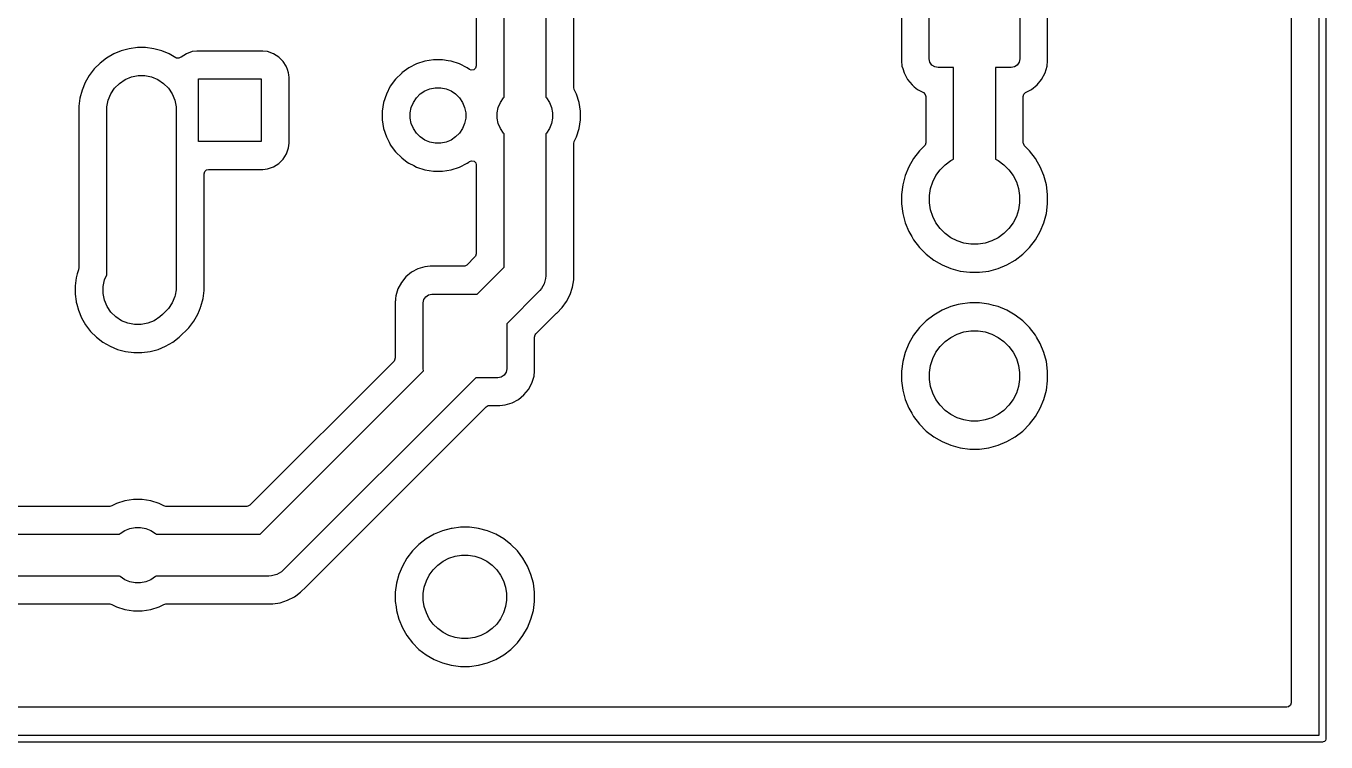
# Model space of a CAD drawing. Header units: millimetres. Extents: x 104.9 to 175.1, y -124.6 to -74.4.
# Drawn here: x 137.74 to 175.1, y -124.6 to -104.02 of the extents above; entities that cross this region are included whole.
import ezdxf

# ---------------------------------------------------------------- set-up
doc = ezdxf.new("R2010")
doc.units = ezdxf.units.MM
doc.layers.add('B.Cu', color=153, linetype='CONTINUOUS', true_color=0x4d7fc4)

msp = doc.modelspace()

# ---------------------------------------------------------------- linework, layer by layer
at = {"layer": 'B.Cu', "linetype": 'CONTINUOUS'}
for p, q in [((174.9, -124.4), (174.9, -74.6)), ((175.1, -74.5), (175.1, -124.5)), ((174.0995, -75.5245), (174.0995, -123.4755)), ((151.48, -106.069077), (151.48, -103.023528)), ((152.68, -102.775), (152.68, -106.069077)), ((153.4805, -105.788461), (153.4805, -102.890357)), ((162.8995, -102.818395), (162.8995, -105.021604)), ((163.7, -104.97), (163.7, -102.87)), ((166.3, -102.87), (166.3, -104.97)), ((167.1005, -105.021608), (167.1005, -102.818392)), ((150.6795, -103.406468), (150.6795, -105.172142)), ((140.057545, -104.94473), (139.870302, -105.088406)), ((140.261943, -104.826719), (140.057545, -104.94473)), ((140.261954, -104.826714), (140.261943, -104.826719)), ((140.480006, -104.736394), (140.261954, -104.826714)), ((140.707989, -104.675306), (140.480006, -104.736394)), ((140.941979, -104.644501), (140.707989, -104.675306)), ((140.941983, -104.6445), (140.941979, -104.644501)), ((140.941989, -104.6445), (140.941983, -104.6445)), ((141.178011, -104.6445), (140.941989, -104.6445)), ((141.178017, -104.6445), (141.178011, -104.6445)), ((141.17802, -104.644501), (141.178017, -104.6445)), ((141.41201, -104.675306), (141.17802, -104.644501)), ((141.639993, -104.736394), (141.41201, -104.675306)), ((141.858045, -104.826714), (141.639993, -104.736394)), ((141.858056, -104.826719), (141.858045, -104.826714)), ((142.047088, -104.935857), (141.858056, -104.826719)), ((142.065745, -104.944648), (142.047088, -104.935857)), ((142.135436, -104.949638), (142.065745, -104.944648)), ((142.191774, -104.918881), (142.135436, -104.949638)), ((142.19229, -104.919528), (142.191774, -104.918881)), ((142.195978, -104.916586), (142.19229, -104.919528)), ((142.196762, -104.916159), (142.195978, -104.916586)), ((142.197735, -104.915186), (142.196762, -104.916159)), ((142.350476, -104.819211), (142.197735, -104.915186)), ((142.520745, -104.759631), (142.350476, -104.819211)), ((142.52075, -104.75963), (142.520745, -104.759631)), ((142.655039, -104.7445), (142.52075, -104.75963)), ((142.655046, -104.7445), (142.655039, -104.7445)), ((144.544954, -104.7445), (142.655046, -104.7445)), ((144.54496, -104.7445), (144.544954, -104.7445)), ((144.679249, -104.75963), (144.54496, -104.7445)), ((144.679254, -104.759631), (144.679249, -104.75963)), ((144.849523, -104.819211), (144.679254, -104.759631)), ((145.002262, -104.915184), (144.849523, -104.819211)), ((145.129815, -105.042737), (145.002262, -104.915184)), ((163.71903, -105.065671), (163.7, -104.97)), ((166.3, -104.97), (166.28097, -105.065671)), ((139.703408, -105.2553), (139.55973, -105.442545)), ((139.703412, -105.255295), (139.703408, -105.2553)), ((139.870295, -105.088412), (139.703412, -105.255295)), ((139.870302, -105.088406), (139.870295, -105.088412)), ((145.213507, -105.175932), (145.129815, -105.042737)), ((145.225789, -105.195478), (145.213507, -105.175932)), ((145.253576, -105.27489), (145.225789, -105.195478)), ((145.285368, -105.365745), (145.253576, -105.27489)), ((148.741151, -105.226132), (148.53735, -105.374201)), ((148.965616, -105.11176), (148.741151, -105.226132)), ((149.205214, -105.03391), (148.965616, -105.11176)), ((149.329626, -105.014205), (149.205214, -105.03391)), ((149.454038, -104.9945), (149.329626, -105.014205)), ((149.705962, -104.9945), (149.454038, -104.9945)), ((149.877114, -105.021608), (149.705962, -104.9945)), ((149.954785, -105.03391), (149.877114, -105.021608)), ((150.194383, -105.11176), (149.954785, -105.03391)), ((150.418847, -105.226131), (150.194383, -105.11176)), ((150.482616, -105.272461), (150.418847, -105.226131)), ((150.537853, -105.29488), (150.482616, -105.272461)), ((150.607011, -105.284936), (150.537853, -105.29488)), ((150.659815, -105.239181), (150.607011, -105.284936)), ((150.6795, -105.172142), (150.659815, -105.239181)), ((162.8995, -105.021604), (162.914699, -105.175932)), ((162.914699, -105.175932), (162.936722, -105.248532)), ((162.936722, -105.248532), (162.974768, -105.373954)), ((163.773223, -105.146777), (163.71903, -105.065671)), ((163.854329, -105.20097), (163.773223, -105.146777)), ((163.95, -105.22), (163.854329, -105.20097)), ((164.4, -105.22), (163.95, -105.22)), ((164.4, -107.851189), (164.4, -105.22)), ((166.05, -105.22), (165.6, -105.22)), ((165.6, -105.22), (165.6, -107.851189)), ((166.145671, -105.20097), (166.05, -105.22)), ((166.226777, -105.146777), (166.145671, -105.20097)), ((166.28097, -105.065671), (166.226777, -105.146777)), ((167.025232, -105.373954), (167.0853, -105.175934)), ((167.0853, -105.175934), (167.1005, -105.021608)), ((139.441714, -105.646954), (139.351394, -105.865006)), ((139.441719, -105.646943), (139.441714, -105.646954)), ((139.55973, -105.442545), (139.441719, -105.646943)), ((140.28699, -105.810607), (140.425607, -105.67199)), ((140.425607, -105.67199), (140.588603, -105.563079)), ((140.588603, -105.563079), (140.769715, -105.48806)), ((140.769715, -105.48806), (140.961983, -105.449815)), ((140.961983, -105.449815), (141.158017, -105.449815)), ((141.158017, -105.449815), (141.350285, -105.48806)), ((141.350285, -105.48806), (141.531397, -105.563079)), ((141.531397, -105.563079), (141.694393, -105.67199)), ((141.694393, -105.67199), (141.83301, -105.810607)), ((142.7, -107.345), (142.7, -105.545)), ((142.7, -105.545), (144.5, -105.545)), ((144.5, -105.545), (144.5, -107.345)), ((145.285369, -105.36575), (145.285368, -105.365745)), ((145.292726, -105.431051), (145.285369, -105.36575)), ((145.3005, -105.500046), (145.292726, -105.431051)), ((145.3005, -107.389954), (145.3005, -105.500046)), ((148.359201, -105.55235), (148.211132, -105.756151)), ((148.359205, -105.552345), (148.359201, -105.55235)), ((148.537345, -105.374205), (148.359205, -105.552345)), ((148.53735, -105.374201), (148.537345, -105.374205)), ((162.974768, -105.373954), (163.072315, -105.55645)), ((163.072315, -105.55645), (163.072317, -105.556452)), ((163.072317, -105.556452), (163.203589, -105.71641)), ((163.203589, -105.71641), (163.268611, -105.769771)), ((166.63645, -105.847685), (166.79641, -105.71641)), ((166.79641, -105.71641), (166.927685, -105.55645)), ((166.927685, -105.55645), (167.025232, -105.373954)), ((139.290306, -106.092989), (139.259501, -106.326979)), ((139.351394, -105.865006), (139.290306, -106.092989)), ((140.10306, -106.154715), (140.178079, -105.973603)), ((140.178079, -105.973603), (140.28699, -105.810607)), ((141.83301, -105.810607), (141.941921, -105.973603)), ((141.941921, -105.973603), (142.01694, -106.154715)), ((148.09676, -105.980616), (148.01891, -106.220214)), ((148.211132, -105.756151), (148.09676, -105.980616)), ((148.874463, -106.217883), (148.961592, -106.087485)), ((148.961592, -106.087485), (149.072485, -105.976592)), ((149.072485, -105.976592), (149.202883, -105.889463)), ((149.202883, -105.889463), (149.347772, -105.829448)), ((149.347772, -105.829448), (149.501586, -105.798852)), ((149.501586, -105.798852), (149.658414, -105.798852)), ((149.658414, -105.798852), (149.812228, -105.829448)), ((149.812228, -105.829448), (149.957117, -105.889463)), ((149.957117, -105.889463), (150.087515, -105.976592)), ((150.087515, -105.976592), (150.198408, -106.087485)), ((150.198408, -106.087485), (150.285537, -106.217883)), ((151.374463, -106.217883), (151.461592, -106.087485)), ((151.461592, -106.087485), (151.48, -106.069077)), ((152.68, -106.069077), (152.698408, -106.087485)), ((152.698408, -106.087485), (152.785537, -106.217883)), ((153.494015, -105.844755), (153.4805, -105.788461)), ((153.563238, -105.980613), (153.494015, -105.844755)), ((153.563239, -105.980618), (153.563238, -105.980613)), ((153.563241, -105.980621), (153.563239, -105.980618)), ((153.64109, -106.220215), (153.563241, -105.980621)), ((163.268611, -105.769771), (163.36355, -105.847685)), ((163.36355, -105.847685), (163.533955, -105.938769)), ((163.533955, -105.938769), (163.583798, -105.987731)), ((163.583798, -105.987731), (163.5995, -106.048126)), ((163.5995, -106.048126), (163.5995, -107.378581)), ((166.4005, -106.048126), (166.420185, -105.981087)), ((166.4005, -107.378581), (166.4005, -106.048126)), ((166.420185, -105.981087), (166.466044, -105.938769)), ((166.466044, -105.938769), (166.63645, -105.847685)), ((139.259501, -106.326979), (139.2595, -106.326995)), ((139.2595, -106.326995), (139.2595, -110.973702)), ((140.06, -106.445), (140.064815, -106.346983)), ((140.06, -111.170179), (140.06, -106.445)), ((140.064815, -106.346983), (140.10306, -106.154715)), ((142.01694, -106.154715), (142.055185, -106.346983)), ((142.055185, -106.346983), (142.06, -106.445)), ((142.06, -106.445), (142.06, -111.505)), ((148.01891, -106.220214), (147.9795, -106.469038)), ((147.9795, -106.469038), (147.9795, -106.720961)), ((148.783852, -106.516586), (148.814448, -106.362772)), ((148.814448, -106.362772), (148.874463, -106.217883)), ((150.285537, -106.217883), (150.345552, -106.362772)), ((150.345552, -106.362772), (150.376148, -106.516586)), ((151.283852, -106.516586), (151.314448, -106.362772)), ((151.314448, -106.362772), (151.374463, -106.217883)), ((152.785537, -106.217883), (152.845552, -106.362772)), ((152.845552, -106.362772), (152.876148, -106.516586)), ((153.6805, -106.469038), (153.64109, -106.220215)), ((153.6805, -106.720962), (153.6805, -106.469038)), ((147.9795, -106.720961), (148.01891, -106.969785)), ((148.783852, -106.673414), (148.783852, -106.516586)), ((148.814448, -106.827228), (148.783852, -106.673414)), ((148.874463, -106.972117), (148.814448, -106.827228)), ((150.345552, -106.827228), (150.285537, -106.972117)), ((150.376148, -106.673414), (150.345552, -106.827228)), ((150.376148, -106.516586), (150.376148, -106.673414)), ((151.283852, -106.673414), (151.283852, -106.516586)), ((151.314448, -106.827228), (151.283852, -106.673414)), ((151.374463, -106.972117), (151.314448, -106.827228)), ((152.845552, -106.827228), (152.785537, -106.972117)), ((152.876148, -106.673414), (152.845552, -106.827228)), ((152.876148, -106.516586), (152.876148, -106.673414)), ((153.64109, -106.969785), (153.6805, -106.720962)), ((148.01891, -106.969785), (148.09676, -107.209383)), ((148.09676, -107.209383), (148.175413, -107.363747)), ((148.961592, -107.102515), (148.874463, -106.972117)), ((149.072485, -107.213408), (148.961592, -107.102515)), ((149.202883, -107.300537), (149.072485, -107.213408)), ((150.087515, -107.213408), (149.957117, -107.300537)), ((150.198408, -107.102515), (150.087515, -107.213408)), ((150.285537, -106.972117), (150.198408, -107.102515)), ((151.461592, -107.102515), (151.374463, -106.972117)), ((151.48, -107.120923), (151.461592, -107.102515)), ((151.48, -110.956257), (151.48, -107.120923)), ((152.698408, -107.102515), (152.68, -107.120923)), ((152.68, -107.120923), (152.68, -111.204785)), ((152.785537, -106.972117), (152.698408, -107.102515)), ((153.494015, -107.345242), (153.563239, -107.209383)), ((153.563239, -107.209382), (153.563241, -107.209379)), ((153.563239, -107.209383), (153.563239, -107.209382)), ((153.563241, -107.209379), (153.64109, -106.969785)), ((144.5, -107.345), (142.7, -107.345)), ((145.225789, -107.694522), (145.285368, -107.524255)), ((145.285368, -107.524255), (145.3005, -107.389954)), ((148.175413, -107.363747), (148.209142, -107.429944)), ((148.209142, -107.429944), (148.211132, -107.433848)), ((148.211132, -107.433848), (148.359201, -107.637649)), ((149.347772, -107.360552), (149.202883, -107.300537)), ((149.501586, -107.391148), (149.347772, -107.360552)), ((149.658414, -107.391148), (149.501586, -107.391148)), ((149.812228, -107.360552), (149.658414, -107.391148)), ((149.957117, -107.300537), (149.812228, -107.360552)), ((153.4805, -107.401537), (153.494015, -107.345242)), ((153.4805, -111.315007), (153.4805, -107.401537)), ((163.563181, -107.466262), (163.417376, -107.612066)), ((163.579815, -107.44562), (163.563181, -107.466262)), ((163.5995, -107.378581), (163.579815, -107.44562)), ((166.403334, -107.404939), (166.4005, -107.378581)), ((166.436819, -107.466262), (166.403334, -107.404939)), ((166.582623, -107.612066), (166.436819, -107.466262)), ((145.002262, -107.974816), (145.129816, -107.847262)), ((145.129816, -107.847262), (145.225789, -107.694522)), ((148.359201, -107.637649), (148.359205, -107.637654)), ((148.359205, -107.637654), (148.537345, -107.815794)), ((148.537345, -107.815794), (148.53735, -107.815798)), ((148.53735, -107.815798), (148.6974, -107.93208)), ((148.6974, -107.93208), (148.741155, -107.96387)), ((148.741155, -107.96387), (148.884184, -108.036747)), ((150.194379, -108.078241), (150.418845, -107.96387)), ((150.418845, -107.96387), (150.4626, -107.93208)), ((150.4626, -107.93208), (150.482615, -107.917539)), ((150.482615, -107.917539), (150.548421, -107.894059)), ((150.548421, -107.894059), (150.616475, -107.909884)), ((150.616475, -107.909884), (150.66517, -107.95999)), ((150.66517, -107.95999), (150.6795, -108.017857)), ((163.249754, -107.830516), (163.11208, -108.068971)), ((163.41737, -107.612073), (163.249754, -107.830516)), ((163.417376, -107.612066), (163.41737, -107.612073)), ((164.155718, -108.011472), (164.320752, -107.891568)), ((164.320752, -107.891568), (164.4, -107.851189)), ((165.6, -107.851189), (165.679248, -107.891568)), ((165.679248, -107.891568), (165.844282, -108.011472)), ((166.582628, -107.612072), (166.582623, -107.612066)), ((166.750249, -107.830521), (166.582628, -107.612072)), ((166.808881, -107.932075), (166.750249, -107.830521)), ((166.887919, -108.068971), (166.808881, -107.932075)), ((142.8605, -108.2695), (142.880185, -108.202461)), ((142.8605, -111.623011), (142.8605, -108.2695)), ((142.880185, -108.202461), (142.932989, -108.156706)), ((142.932989, -108.156706), (142.9845, -108.1455)), ((142.9845, -108.1455), (144.544957, -108.1455)), ((144.544957, -108.1455), (144.544958, -108.145499)), ((144.544958, -108.145499), (144.612104, -108.137934)), ((144.612104, -108.137934), (144.679249, -108.130369)), ((144.679249, -108.130369), (144.679252, -108.130368)), ((144.679252, -108.130368), (144.679255, -108.130368)), ((144.679255, -108.130368), (144.849522, -108.070789)), ((144.849522, -108.070789), (145.002262, -107.974816)), ((148.884184, -108.036747), (148.965616, -108.078239)), ((148.965616, -108.078239), (148.965618, -108.078239)), ((148.965618, -108.078239), (148.965621, -108.078241)), ((148.965621, -108.078241), (149.205215, -108.15609)), ((149.205215, -108.15609), (149.454038, -108.1955)), ((149.454038, -108.1955), (149.454039, -108.1955)), ((149.454039, -108.1955), (149.705961, -108.1955)), ((149.705961, -108.1955), (149.705962, -108.1955)), ((149.705962, -108.1955), (149.954785, -108.15609)), ((149.954785, -108.15609), (150.194379, -108.078241)), ((150.6795, -108.017857), (150.6795, -110.573316)), ((163.006704, -108.323369), (162.935441, -108.589331)), ((163.112075, -108.068982), (163.006704, -108.323369)), ((163.11208, -108.068971), (163.112075, -108.068982)), ((163.798957, -108.502512), (163.891568, -108.320752)), ((163.891568, -108.320752), (164.011472, -108.155718)), ((164.011472, -108.155718), (164.155718, -108.011472)), ((165.844282, -108.011472), (165.988528, -108.155718)), ((165.988528, -108.155718), (166.108432, -108.320752)), ((166.108432, -108.320752), (166.201043, -108.502512)), ((166.887921, -108.068976), (166.887919, -108.068971)), ((166.887923, -108.068979), (166.887921, -108.068976)), ((166.993295, -108.323368), (166.887923, -108.068979)), ((167.06456, -108.589334), (166.993295, -108.323368)), ((162.935438, -108.589344), (162.899501, -108.862315)), ((162.935441, -108.589331), (162.935438, -108.589344)), ((163.704007, -108.898003), (163.735919, -108.696521)), ((163.735919, -108.696521), (163.798957, -108.502512)), ((166.201043, -108.502512), (166.264081, -108.696521)), ((166.264081, -108.696521), (166.295993, -108.898003)), ((167.1005, -108.862326), (167.06456, -108.589334)), ((162.899501, -108.862315), (162.8995, -108.862332)), ((162.8995, -108.862332), (162.8995, -109.137667)), ((163.704007, -109.101997), (163.704007, -108.898003)), ((166.295993, -108.898003), (166.295993, -109.101997)), ((167.1005, -109.137674), (167.1005, -108.862326)), ((162.8995, -109.137667), (162.899501, -109.137684)), ((162.899501, -109.137684), (162.935438, -109.410655)), ((162.935438, -109.410655), (162.935439, -109.41066)), ((162.935439, -109.41066), (162.93544, -109.410666)), ((162.93544, -109.410666), (162.935441, -109.410668)), ((162.935441, -109.410668), (163.006704, -109.67663)), ((163.735919, -109.303479), (163.704007, -109.101997)), ((163.798957, -109.497488), (163.735919, -109.303479)), ((166.264081, -109.303479), (166.201043, -109.497488)), ((166.295993, -109.101997), (166.264081, -109.303479)), ((166.993295, -109.676632), (167.06456, -109.410666)), ((167.06456, -109.410666), (167.1005, -109.137674)), ((163.006704, -109.67663), (163.112075, -109.931017)), ((163.891568, -109.679248), (163.798957, -109.497488)), ((164.011472, -109.844282), (163.891568, -109.679248)), ((166.108432, -109.679248), (165.988528, -109.844282)), ((166.201043, -109.497488), (166.108432, -109.679248)), ((166.887923, -109.931021), (166.993295, -109.676632)), ((163.112075, -109.931017), (163.11208, -109.931028)), ((163.11208, -109.931028), (163.194861, -110.074407)), ((163.194861, -110.074407), (163.249751, -110.169479)), ((163.249751, -110.169479), (163.249753, -110.169482)), ((163.249753, -110.169482), (163.249754, -110.169483)), ((163.249754, -110.169483), (163.41737, -110.387926)), ((164.155718, -109.988528), (164.011472, -109.844282)), ((164.320752, -110.108432), (164.155718, -109.988528)), ((164.502512, -110.201043), (164.320752, -110.108432)), ((164.696521, -110.264081), (164.502512, -110.201043)), ((165.497488, -110.201043), (165.303479, -110.264081)), ((165.679248, -110.108432), (165.497488, -110.201043)), ((165.844282, -109.988528), (165.679248, -110.108432)), ((165.988528, -109.844282), (165.844282, -109.988528)), ((166.582628, -110.387928), (166.750249, -110.169479)), ((166.750249, -110.169479), (166.887923, -109.931021)), ((150.6795, -110.573316), (150.659815, -110.640355)), ((163.41737, -110.387926), (163.417376, -110.387933)), ((163.417376, -110.387933), (163.612066, -110.582623)), ((164.898003, -110.295993), (164.696521, -110.264081)), ((165.101997, -110.295993), (164.898003, -110.295993)), ((165.303479, -110.264081), (165.101997, -110.295993)), ((166.387928, -110.582628), (166.582628, -110.387928)), ((149.199068, -110.944484), (149.001041, -111.004555)), ((149.353397, -110.929285), (149.199068, -110.944484)), ((150.323531, -110.929285), (149.353397, -110.929285)), ((150.349889, -110.926451), (150.323531, -110.929285)), ((150.411212, -110.892966), (150.349889, -110.926451)), ((150.643181, -110.660997), (150.411212, -110.892966)), ((150.659815, -110.640355), (150.643181, -110.660997)), ((163.612066, -110.582623), (163.612072, -110.582628)), ((163.612072, -110.582628), (163.830521, -110.750249)), ((163.830521, -110.750249), (163.983778, -110.838732)), ((163.983778, -110.838732), (164.068971, -110.887919)), ((164.068971, -110.887919), (164.068976, -110.887921)), ((164.068976, -110.887921), (164.068979, -110.887923)), ((164.068979, -110.887923), (164.323368, -110.993295)), ((165.676632, -110.993295), (165.931021, -110.887923)), ((165.931021, -110.887923), (166.169479, -110.750249)), ((166.169479, -110.750249), (166.387928, -110.582628)), ((139.185307, -111.257989), (139.1545, -111.491981)), ((139.215851, -111.143996), (139.185307, -111.257989)), ((139.246395, -111.030006), (139.215851, -111.143996)), ((139.246396, -111.030003), (139.246395, -111.030006)), ((139.246398, -111.029996), (139.246396, -111.030003)), ((139.250061, -111.021155), (139.246398, -111.029996)), ((139.2595, -110.973702), (139.250061, -111.021155)), ((139.959816, -111.511983), (139.99806, -111.319716)), ((139.99806, -111.319716), (140.06, -111.170179)), ((148.658589, -111.233374), (148.527315, -111.393334)), ((148.818549, -111.1021), (148.658589, -111.233374)), ((148.818551, -111.102098), (148.818549, -111.1021)), ((149.001041, -111.004555), (148.818551, -111.102098)), ((150.706471, -111.729785), (151.48, -110.956257)), ((152.674867, -111.283101), (152.634328, -111.434396)), ((152.68, -111.204785), (152.674867, -111.283101)), ((153.446015, -111.532736), (153.4805, -111.315007)), ((164.323368, -110.993295), (164.589334, -111.06456)), ((164.589334, -111.06456), (164.862326, -111.1005)), ((164.862326, -111.1005), (164.862333, -111.1005)), ((164.862333, -111.1005), (165.137667, -111.1005)), ((165.137667, -111.1005), (165.137674, -111.1005)), ((165.137674, -111.1005), (165.410666, -111.06456)), ((165.410666, -111.06456), (165.676632, -110.993295)), ((139.1545, -111.491981), (139.1545, -111.728018)), ((139.959816, -111.708017), (139.959816, -111.511983)), ((142.055185, -111.603017), (142.024135, -111.759113)), ((142.06, -111.505), (142.055185, -111.603017)), ((142.829693, -111.857014), (142.8605, -111.623011)), ((148.42977, -111.575826), (148.369699, -111.773853)), ((148.527313, -111.393336), (148.42977, -111.575826)), ((148.527315, -111.393334), (148.527313, -111.393336)), ((152.504264, -111.629049), (151.554999, -112.578313)), ((152.556012, -111.570042), (152.504264, -111.629049)), ((152.634328, -111.434396), (152.556012, -111.570042)), ((153.377895, -111.742391), (153.446015, -111.532736)), ((139.1545, -111.728018), (139.182253, -111.93881)), ((139.182253, -111.93881), (139.185308, -111.962014)), ((139.185308, -111.962014), (139.199623, -112.01544)), ((139.199623, -112.01544), (139.246396, -112.189996)), ((139.99806, -111.900284), (139.959816, -111.708017)), ((140.073079, -112.081396), (139.99806, -111.900284)), ((141.941921, -111.976397), (141.83301, -112.139394)), ((142.01694, -111.795285), (141.941921, -111.976397)), ((142.024135, -111.759113), (142.01694, -111.795285)), ((142.768606, -112.084993), (142.829693, -111.857014)), ((148.355257, -111.920498), (148.3545, -111.928181)), ((148.3545, -111.928181), (148.3545, -113.563531)), ((148.361509, -111.857014), (148.355257, -111.920498)), ((148.369699, -111.773853), (148.361509, -111.857014)), ((149.155, -111.979786), (149.17403, -111.884115)), ((149.155001, -113.879783), (149.155, -111.979786)), ((149.17403, -111.884115), (149.228224, -111.803009)), ((149.228224, -111.803009), (149.30933, -111.748815)), ((149.30933, -111.748815), (149.405002, -111.729786)), ((149.405002, -111.729786), (150.706471, -111.729785)), ((153.148242, -112.11715), (153.277815, -111.938807)), ((153.277815, -111.938807), (153.377895, -111.742391)), ((164.533125, -112.0305), (164.323369, -112.086704)), ((164.589334, -112.01544), (164.533125, -112.0305)), ((164.589337, -112.015439), (164.589334, -112.01544)), ((164.589344, -112.015438), (164.589337, -112.015439)), ((164.862315, -111.979501), (164.589344, -112.015438)), ((164.86232, -111.9795), (164.862315, -111.979501)), ((164.862326, -111.9795), (164.86232, -111.9795)), ((165.137674, -111.9795), (164.862326, -111.9795)), ((165.137679, -111.9795), (165.137674, -111.9795)), ((165.137684, -111.979501), (165.137679, -111.9795)), ((165.410655, -112.015438), (165.137684, -111.979501)), ((165.41066, -112.015439), (165.410655, -112.015438)), ((165.410666, -112.01544), (165.41066, -112.015439)), ((165.543649, -112.051072), (165.410666, -112.01544)), ((165.67663, -112.086704), (165.543649, -112.051072)), ((139.246396, -112.189996), (139.2464, -112.190009)), ((139.2464, -112.190009), (139.336711, -112.408041)), ((139.336711, -112.408041), (139.336719, -112.408057)), ((139.336719, -112.408057), (139.454722, -112.612442)), ((140.181989, -112.244394), (140.073079, -112.081396)), ((140.320606, -112.383011), (140.181989, -112.244394)), ((140.483604, -112.491921), (140.320606, -112.383011)), ((141.589394, -112.383011), (141.426396, -112.491921)), ((141.662107, -112.317107), (141.589394, -112.383011)), ((141.767106, -112.212107), (141.662107, -112.317107)), ((141.83301, -112.139394), (141.767106, -112.212107)), ((142.560273, -112.507451), (142.678284, -112.30305)), ((142.678284, -112.30305), (142.724249, -112.19208)), ((142.724249, -112.19208), (142.755286, -112.117151)), ((142.755286, -112.117151), (142.759994, -112.105782)), ((142.759994, -112.105782), (142.768606, -112.084993)), ((152.391813, -112.873576), (152.985296, -112.280094)), ((152.985296, -112.280094), (152.985303, -112.280088)), ((152.985303, -112.280088), (152.992363, -112.273028)), ((152.992363, -112.273028), (152.992365, -112.273027)), ((152.992365, -112.273027), (153.148242, -112.11715)), ((163.830516, -112.329754), (163.612073, -112.49737)), ((164.068971, -112.19208), (163.830516, -112.329754)), ((164.068982, -112.192075), (164.068971, -112.19208)), ((164.323369, -112.086704), (164.068982, -112.192075)), ((165.931017, -112.192075), (165.67663, -112.086704)), ((165.931028, -112.19208), (165.931017, -112.192075)), ((166.07123, -112.273027), (165.931028, -112.19208)), ((166.169479, -112.329751), (166.07123, -112.273027)), ((166.169482, -112.329753), (166.169479, -112.329751)), ((166.169483, -112.329754), (166.169482, -112.329753)), ((166.387926, -112.49737), (166.169483, -112.329754)), ((139.454722, -112.612442), (139.454733, -112.612458)), ((139.454733, -112.612458), (139.598406, -112.799697)), ((139.598406, -112.799697), (139.598412, -112.799704)), ((139.598412, -112.799704), (139.765295, -112.966587)), ((140.664716, -112.56694), (140.483604, -112.491921)), ((140.856983, -112.605184), (140.664716, -112.56694)), ((141.053017, -112.605184), (140.856983, -112.605184)), ((141.245284, -112.56694), (141.053017, -112.605184)), ((141.426396, -112.491921), (141.245284, -112.56694)), ((142.144699, -112.966592), (142.416592, -112.6947)), ((142.416592, -112.6947), (142.560273, -112.507451)), ((151.554999, -112.578313), (151.555, -113.879784)), ((163.41737, -112.692073), (163.249754, -112.910516)), ((163.417376, -112.692066), (163.41737, -112.692073)), ((163.612066, -112.497376), (163.417376, -112.692066)), ((163.612073, -112.49737), (163.612066, -112.497376)), ((164.502512, -112.878957), (164.696521, -112.815919)), ((164.696521, -112.815919), (164.898003, -112.784007)), ((164.898003, -112.784007), (165.101997, -112.784007)), ((165.101997, -112.784007), (165.303479, -112.815919)), ((165.303479, -112.815919), (165.497488, -112.878957)), ((166.387933, -112.497376), (166.387926, -112.49737)), ((166.582623, -112.692066), (166.387933, -112.497376)), ((166.582628, -112.692072), (166.582623, -112.692066)), ((166.750249, -112.910521), (166.582628, -112.692072)), ((139.765295, -112.966587), (139.765301, -112.966592)), ((139.765301, -112.966592), (139.95255, -113.110273)), ((139.95255, -113.110273), (139.952557, -113.110277)), ((139.952557, -113.110277), (140.156942, -113.22828)), ((141.75305, -113.228284), (141.95745, -113.110273)), ((141.95745, -113.110273), (142.144699, -112.966592)), ((152.355499, -112.961251), (152.375183, -112.894213)), ((152.3555, -113.931392), (152.355499, -112.961251)), ((152.375183, -112.894213), (152.391813, -112.873576)), ((163.112075, -113.148982), (163.006704, -113.403369)), ((163.11208, -113.148971), (163.112075, -113.148982)), ((163.249754, -112.910516), (163.11208, -113.148971)), ((164.011472, -113.235718), (164.155718, -113.091472)), ((164.155718, -113.091472), (164.320752, -112.971568)), ((164.320752, -112.971568), (164.502512, -112.878957)), ((165.497488, -112.878957), (165.679248, -112.971568)), ((165.679248, -112.971568), (165.844282, -113.091472)), ((165.844282, -113.091472), (165.988528, -113.235718)), ((166.782622, -112.966593), (166.750249, -112.910521)), ((166.887919, -113.148971), (166.782622, -112.966593)), ((166.887921, -113.148976), (166.887919, -113.148971)), ((166.887923, -113.148979), (166.887921, -113.148976)), ((166.993295, -113.403368), (166.887923, -113.148979)), ((140.156942, -113.22828), (140.156958, -113.228288)), ((140.156958, -113.228288), (140.37499, -113.318599)), ((140.37499, -113.318599), (140.374995, -113.3186)), ((140.374995, -113.3186), (140.375006, -113.318605)), ((140.375006, -113.318605), (140.602986, -113.379692)), ((140.602986, -113.379692), (140.836989, -113.4105)), ((140.836989, -113.4105), (140.836996, -113.4105)), ((140.836996, -113.4105), (141.073004, -113.4105)), ((141.073004, -113.4105), (141.073011, -113.4105)), ((141.073011, -113.4105), (141.307014, -113.379692)), ((141.307014, -113.379692), (141.534994, -113.318605)), ((141.534994, -113.318605), (141.535006, -113.318599)), ((141.535006, -113.318599), (141.535009, -113.318599)), ((141.535009, -113.318599), (141.753041, -113.228288)), ((141.753041, -113.228288), (141.753044, -113.228286)), ((141.753044, -113.228286), (141.75305, -113.228284)), ((148.3545, -113.563531), (148.334815, -113.63057)), ((163.006704, -113.403369), (162.935441, -113.669331)), ((163.798957, -113.582512), (163.891568, -113.400752)), ((163.891568, -113.400752), (164.011472, -113.235718)), ((165.988528, -113.235718), (166.108432, -113.400752)), ((166.108432, -113.400752), (166.201043, -113.582512)), ((167.06456, -113.669334), (166.993295, -113.403368)), ((148.318181, -113.651212), (144.176213, -117.793181)), ((144.471472, -118.63), (149.166064, -113.935407)), ((148.334815, -113.63057), (148.318181, -113.651212)), ((149.166064, -113.935407), (149.155001, -113.879783)), ((151.555, -113.879784), (151.53597, -113.975455)), ((152.3403, -114.085718), (152.354422, -113.942332)), ((152.354422, -113.942332), (152.3555, -113.931392)), ((162.899501, -113.942315), (162.8995, -113.942332)), ((162.8995, -113.942332), (162.8995, -114.217667)), ((162.935438, -113.669344), (162.899501, -113.942315)), ((162.935441, -113.669331), (162.935438, -113.669344)), ((163.704007, -113.978003), (163.735919, -113.776521)), ((163.735919, -113.776521), (163.798957, -113.582512)), ((166.201043, -113.582512), (166.264081, -113.776521)), ((166.264081, -113.776521), (166.295993, -113.978003)), ((167.1005, -113.942326), (167.06456, -113.669334)), ((167.1005, -114.217674), (167.1005, -113.942326)), ((150.668743, -114.129784), (145.144264, -119.654264)), ((151.304998, -114.129784), (150.668743, -114.129784)), ((151.40067, -114.110755), (151.304998, -114.129784)), ((151.481776, -114.056561), (151.40067, -114.110755)), ((151.53597, -113.975455), (151.481776, -114.056561)), ((152.182685, -114.466235), (152.280231, -114.283739)), ((152.280231, -114.283739), (152.3403, -114.085718)), ((162.8995, -114.217667), (162.899501, -114.217684)), ((162.899501, -114.217684), (162.935438, -114.490655)), ((163.704007, -114.181997), (163.704007, -113.978003)), ((163.735919, -114.383479), (163.704007, -114.181997)), ((166.295993, -114.181997), (166.264081, -114.383479)), ((166.295993, -113.978003), (166.295993, -114.181997)), ((167.06456, -114.490666), (167.1005, -114.217674)), ((151.89145, -114.75747), (152.05141, -114.626195)), ((152.05141, -114.626195), (152.182685, -114.466235)), ((162.935438, -114.490655), (162.935439, -114.49066)), ((162.935439, -114.49066), (162.93544, -114.490666)), ((162.93544, -114.490666), (162.935441, -114.490668)), ((162.935441, -114.490668), (163.006704, -114.75663)), ((163.798957, -114.577488), (163.735919, -114.383479)), ((163.891568, -114.759248), (163.798957, -114.577488)), ((166.201043, -114.577488), (166.108432, -114.759248)), ((166.264081, -114.383479), (166.201043, -114.577488)), ((166.993295, -114.756632), (167.06456, -114.490666)), ((145.788244, -120.142361), (150.964002, -114.966603)), ((150.964002, -114.966603), (151.025325, -114.933118)), ((151.025325, -114.933118), (151.051683, -114.930284)), ((151.051683, -114.930284), (151.356603, -114.930284)), ((151.356603, -114.930284), (151.356606, -114.930284)), ((151.356606, -114.930284), (151.510933, -114.915085)), ((151.510933, -114.915085), (151.708954, -114.855016)), ((151.708954, -114.855016), (151.89145, -114.75747)), ((163.006704, -114.75663), (163.112075, -115.011017)), ((163.112075, -115.011017), (163.11208, -115.011028)), ((163.11208, -115.011028), (163.194861, -115.154407)), ((164.011472, -114.924282), (163.891568, -114.759248)), ((164.155718, -115.068528), (164.011472, -114.924282)), ((165.988528, -114.924282), (165.844282, -115.068528)), ((166.108432, -114.759248), (165.988528, -114.924282)), ((166.750249, -115.249479), (166.887923, -115.011021)), ((166.887923, -115.011021), (166.993295, -114.756632)), ((163.194861, -115.154407), (163.249751, -115.249479)), ((163.249751, -115.249479), (163.249753, -115.249482)), ((163.249753, -115.249482), (163.249754, -115.249483)), ((163.249754, -115.249483), (163.41737, -115.467926)), ((164.320752, -115.188432), (164.155718, -115.068528)), ((164.502512, -115.281043), (164.320752, -115.188432)), ((164.696521, -115.344081), (164.502512, -115.281043)), ((164.898003, -115.375993), (164.696521, -115.344081)), ((165.101997, -115.375993), (164.898003, -115.375993)), ((165.303479, -115.344081), (165.101997, -115.375993)), ((165.497488, -115.281043), (165.303479, -115.344081)), ((165.679248, -115.188432), (165.497488, -115.281043)), ((165.844282, -115.068528), (165.679248, -115.188432)), ((166.582628, -115.467928), (166.750249, -115.249479)), ((163.41737, -115.467926), (163.417376, -115.467933)), ((163.417376, -115.467933), (163.612066, -115.662623)), ((163.612066, -115.662623), (163.612072, -115.662628)), ((163.612072, -115.662628), (163.830521, -115.830249)), ((166.169479, -115.830249), (166.387928, -115.662628)), ((166.387928, -115.662628), (166.582628, -115.467928)), ((163.830521, -115.830249), (163.983778, -115.918732)), ((163.983778, -115.918732), (164.068971, -115.967919)), ((164.068971, -115.967919), (164.068976, -115.967921)), ((164.068976, -115.967921), (164.068979, -115.967923)), ((164.068979, -115.967923), (164.323368, -116.073295)), ((164.323368, -116.073295), (164.589334, -116.14456)), ((164.589334, -116.14456), (164.862326, -116.1805)), ((164.862326, -116.1805), (164.862333, -116.1805)), ((164.862333, -116.1805), (165.137667, -116.1805)), ((165.137667, -116.1805), (165.137674, -116.1805)), ((165.137674, -116.1805), (165.410666, -116.14456)), ((165.410666, -116.14456), (165.676632, -116.073295)), ((165.676632, -116.073295), (165.931021, -115.967923)), ((165.931021, -115.967923), (166.169479, -115.830249)), ((140.580214, -117.66891), (140.340616, -117.74676)), ((140.704626, -117.649205), (140.580214, -117.66891)), ((140.829038, -117.6295), (140.704626, -117.649205)), ((141.080962, -117.6295), (140.829038, -117.6295)), ((141.329785, -117.66891), (141.080962, -117.6295)), ((141.569383, -117.74676), (141.329785, -117.66891)), ((140.148462, -117.8295), (124.361468, -117.8295)), ((140.204757, -117.815985), (140.148462, -117.8295)), ((140.340616, -117.74676), (140.204757, -117.815985)), ((141.705243, -117.815985), (141.569383, -117.74676)), ((141.761538, -117.8295), (141.705243, -117.815985)), ((144.088532, -117.8295), (141.761538, -117.8295)), ((144.11489, -117.826666), (144.088532, -117.8295)), ((144.176213, -117.793181), (144.11489, -117.826666)), ((123.978528, -118.63), (140.429077, -118.63)), ((140.429077, -118.63), (140.447485, -118.611592)), ((140.447485, -118.611592), (140.577883, -118.524463)), ((140.577883, -118.524463), (140.722772, -118.464448)), ((140.722772, -118.464448), (140.876586, -118.433852)), ((140.876586, -118.433852), (141.033414, -118.433852)), ((141.033414, -118.433852), (141.187228, -118.464448)), ((141.187228, -118.464448), (141.332117, -118.524463)), ((141.332117, -118.524463), (141.462515, -118.611592)), ((141.462515, -118.611592), (141.480923, -118.63)), ((141.480923, -118.63), (144.471472, -118.63)), ((149.241196, -118.76286), (149.033148, -118.922503)), ((149.468299, -118.631743), (149.241196, -118.76286)), ((149.468309, -118.631738), (149.468299, -118.631743)), ((149.710571, -118.53139), (149.468309, -118.631738)), ((149.710581, -118.531387), (149.710571, -118.53139)), ((149.963884, -118.463515), (149.710581, -118.531387)), ((149.992772, -118.459711), (149.963884, -118.463515)), ((150.223872, -118.429285), (149.992772, -118.459711)), ((150.22388, -118.429285), (150.223872, -118.429285)), ((150.48612, -118.429285), (150.22388, -118.429285)), ((150.486127, -118.429285), (150.48612, -118.429285)), ((150.688339, -118.455908), (150.486127, -118.429285)), ((150.746116, -118.463515), (150.688339, -118.455908)), ((150.999419, -118.531387), (150.746116, -118.463515)), ((150.999421, -118.531388), (150.999419, -118.531387)), ((150.999428, -118.53139), (150.999421, -118.531388)), ((151.24169, -118.631738), (150.999428, -118.53139)), ((151.2417, -118.631743), (151.24169, -118.631738)), ((151.468803, -118.76286), (151.2417, -118.631743)), ((151.676851, -118.922503), (151.468803, -118.76286)), ((148.847718, -119.107933), (148.688075, -119.315981)), ((149.033148, -118.922503), (148.847718, -119.107933)), ((151.67686, -118.922511), (151.676851, -118.922503)), ((151.862274, -119.107925), (151.67686, -118.922511)), ((151.862281, -119.107933), (151.862274, -119.107925)), ((152.021924, -119.315981), (151.862281, -119.107933)), ((148.556953, -119.543094), (148.456605, -119.785356)), ((148.556958, -119.543084), (148.556953, -119.543094)), ((148.688075, -119.315981), (148.556958, -119.543084)), ((149.442513, -119.650447), (149.575662, -119.517298)), ((149.575662, -119.517298), (149.728002, -119.406617)), ((149.728002, -119.406617), (149.89578, -119.32113)), ((149.89578, -119.32113), (150.074866, -119.262941)), ((150.074866, -119.262941), (150.260849, -119.233484)), ((150.260849, -119.233484), (150.449151, -119.233484)), ((150.449151, -119.233484), (150.635134, -119.262941)), ((150.635134, -119.262941), (150.81422, -119.32113)), ((150.81422, -119.32113), (150.981998, -119.406617)), ((150.981998, -119.406617), (151.134338, -119.517298)), ((151.134338, -119.517298), (151.267487, -119.650447)), ((152.153041, -119.543084), (152.021924, -119.315981)), ((152.153046, -119.543094), (152.153041, -119.543084)), ((152.253394, -119.785356), (152.153046, -119.543094)), ((140.429077, -119.83), (123.73, -119.83)), ((140.447485, -119.848408), (140.429077, -119.83)), ((140.577883, -119.935537), (140.447485, -119.848408)), ((141.462515, -119.848408), (141.332117, -119.935537)), ((141.480923, -119.83), (141.462515, -119.848408)), ((144.72, -119.83), (141.480923, -119.83)), ((144.798316, -119.824867), (144.72, -119.83)), ((144.94961, -119.784328), (144.798316, -119.824867)), ((145.085257, -119.706012), (144.94961, -119.784328)), ((145.144264, -119.654264), (145.085257, -119.706012)), ((148.456602, -119.785366), (148.38873, -120.03867)), ((148.456605, -119.785356), (148.456602, -119.785366)), ((149.246345, -119.970565), (149.331832, -119.802787)), ((149.331832, -119.802787), (149.442513, -119.650447)), ((151.267487, -119.650447), (151.378168, -119.802787)), ((151.378168, -119.802787), (151.463655, -119.970565)), ((152.253398, -119.785366), (152.253394, -119.785356)), ((152.32127, -120.038669), (152.253398, -119.785366)), ((140.722772, -119.995552), (140.577883, -119.935537)), ((140.876586, -120.026148), (140.722772, -119.995552)), ((141.033414, -120.026148), (140.876586, -120.026148)), ((141.187228, -119.995552), (141.033414, -120.026148)), ((141.332117, -119.935537), (141.187228, -119.995552)), ((145.632365, -120.298242), (145.788242, -120.142365)), ((145.788242, -120.142365), (145.788244, -120.142361)), ((148.38873, -120.03867), (148.3545, -120.298657)), ((149.158699, -120.335634), (149.188156, -120.149651)), ((149.188156, -120.149651), (149.246345, -119.970565)), ((151.463655, -119.970565), (151.521844, -120.149651)), ((151.521844, -120.149651), (151.551301, -120.335634)), ((152.3555, -120.298665), (152.32127, -120.038669)), ((123.845357, -120.6305), (140.148462, -120.6305)), ((140.148462, -120.6305), (140.204757, -120.644015)), ((140.204757, -120.644015), (140.340616, -120.713239)), ((141.569379, -120.713241), (141.705243, -120.644014)), ((141.705243, -120.644014), (141.761538, -120.6305)), ((141.761538, -120.6305), (144.604643, -120.6305)), ((144.604643, -120.6305), (144.604667, -120.630501)), ((144.604667, -120.630501), (144.609778, -120.630501)), ((144.609778, -120.630501), (144.830221, -120.630501)), ((144.830221, -120.630501), (144.830222, -120.630501)), ((144.830222, -120.630501), (145.047951, -120.596015)), ((145.047951, -120.596015), (145.257606, -120.527895)), ((145.257606, -120.527895), (145.454022, -120.427815)), ((145.454022, -120.427815), (145.491012, -120.40094)), ((145.491012, -120.40094), (145.631794, -120.298657)), ((145.631794, -120.298657), (145.632365, -120.298242)), ((148.3545, -120.298657), (148.3545, -120.560912)), ((148.3545, -120.560912), (148.374556, -120.713241)), ((149.158699, -120.523936), (149.158699, -120.335634)), ((149.188156, -120.709919), (149.158699, -120.523936)), ((151.551301, -120.523936), (151.521844, -120.709919)), ((151.551301, -120.335634), (151.551301, -120.523936)), ((152.32127, -120.820901), (152.3555, -120.560905)), ((152.3555, -120.560905), (152.3555, -120.298665)), ((140.340616, -120.713239), (140.340618, -120.713239)), ((140.340618, -120.713239), (140.340621, -120.713241)), ((140.340621, -120.713241), (140.580215, -120.79109)), ((140.580215, -120.79109), (140.829038, -120.8305)), ((140.829038, -120.8305), (140.829039, -120.8305)), ((140.829039, -120.8305), (141.080961, -120.8305)), ((141.080961, -120.8305), (141.080962, -120.8305)), ((141.080962, -120.8305), (141.329785, -120.79109)), ((141.329785, -120.79109), (141.569379, -120.713241)), ((148.374556, -120.713241), (148.38873, -120.820901)), ((148.38873, -120.820901), (148.456602, -121.074203)), ((149.246345, -120.889005), (149.188156, -120.709919)), ((149.331832, -121.056783), (149.246345, -120.889005)), ((151.463655, -120.889005), (151.378168, -121.056783)), ((151.521844, -120.709919), (151.463655, -120.889005)), ((152.253398, -121.074204), (152.32127, -120.820901)), ((148.456602, -121.074203), (148.456605, -121.074213)), ((148.456605, -121.074213), (148.556953, -121.316475)), ((148.556953, -121.316475), (148.556958, -121.316485)), ((148.556958, -121.316485), (148.688075, -121.543588)), ((149.442513, -121.209123), (149.331832, -121.056783)), ((149.575662, -121.342272), (149.442513, -121.209123)), ((149.728002, -121.452953), (149.575662, -121.342272)), ((151.134338, -121.342272), (150.981998, -121.452953)), ((151.267487, -121.209123), (151.134338, -121.342272)), ((151.378168, -121.056783), (151.267487, -121.209123)), ((152.021924, -121.543588), (152.153043, -121.316482)), ((152.153043, -121.316482), (152.253398, -121.074204)), ((148.688075, -121.543588), (148.847718, -121.751636)), ((148.847718, -121.751636), (148.847726, -121.751645)), ((148.847726, -121.751645), (149.03314, -121.937059)), ((149.89578, -121.53844), (149.728002, -121.452953)), ((150.074866, -121.596629), (149.89578, -121.53844)), ((150.260849, -121.626086), (150.074866, -121.596629)), ((150.449151, -121.626086), (150.260849, -121.626086)), ((150.635134, -121.596629), (150.449151, -121.626086)), ((150.81422, -121.53844), (150.635134, -121.596629)), ((150.981998, -121.452953), (150.81422, -121.53844)), ((151.67686, -121.937059), (151.862274, -121.751645)), ((151.862274, -121.751645), (151.862277, -121.75164)), ((151.862277, -121.75164), (151.862282, -121.751636)), ((151.862282, -121.751636), (152.021924, -121.543588)), ((149.03314, -121.937059), (149.033148, -121.937066)), ((149.033148, -121.937066), (149.241196, -122.096709)), ((149.241196, -122.096709), (149.468299, -122.227826)), ((151.241697, -122.227828), (151.468803, -122.096709)), ((151.468803, -122.096709), (151.676851, -121.937067)), ((151.676851, -121.937067), (151.676855, -121.937062)), ((151.676855, -121.937062), (151.67686, -121.937059)), ((149.468299, -122.227826), (149.468309, -122.227831)), ((149.468309, -122.227831), (149.710571, -122.328179)), ((149.710571, -122.328179), (149.710581, -122.328183)), ((149.710581, -122.328183), (149.963884, -122.396055)), ((149.963884, -122.396055), (150.22388, -122.430285)), ((150.22388, -122.430285), (150.223887, -122.430285)), ((150.223887, -122.430285), (150.486113, -122.430285)), ((150.486113, -122.430285), (150.48612, -122.430285)), ((150.48612, -122.430285), (150.746116, -122.396055)), ((150.746116, -122.396055), (150.999419, -122.328183)), ((150.999419, -122.328183), (151.241697, -122.227828)), ((173.9755, -123.5995), (106.0245, -123.5995)), ((174.027011, -123.588294), (173.9755, -123.5995)), ((174.079815, -123.542539), (174.027011, -123.588294)), ((174.0995, -123.4755), (174.079815, -123.542539)), ((105.1, -124.4), (174.9, -124.4)), ((175, -124.6), (105, -124.6)), ((175.019509, -124.598079), (175, -124.6)), ((175.055557, -124.583147), (175.019509, -124.598079)), ((175.083147, -124.555557), (175.055557, -124.583147)), ((175.098079, -124.519509), (175.083147, -124.555557)), ((175.1, -124.5), (175.098079, -124.519509))]:
    msp.add_line(p, q, dxfattribs=at)

doc.saveas('drawing.dxf')
